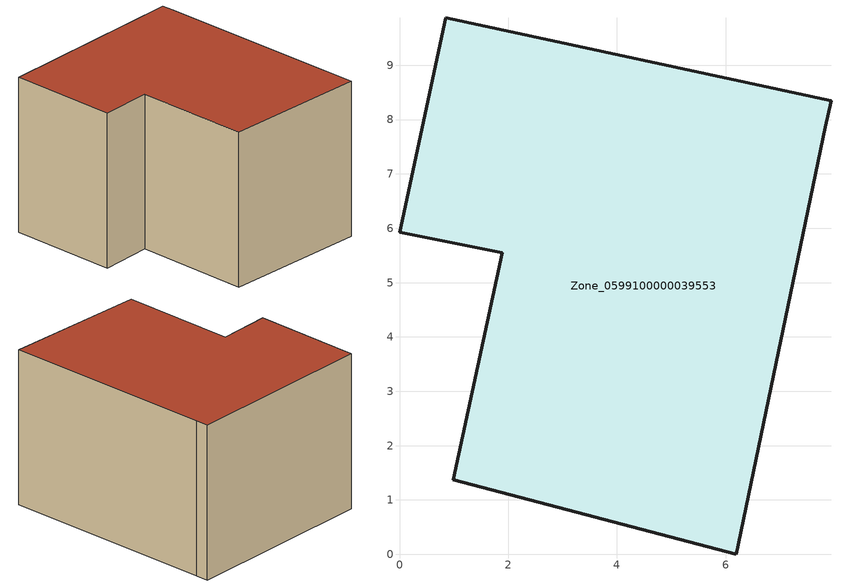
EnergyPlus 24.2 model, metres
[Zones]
Zone_0599100000039553
 floor ground (C_G): 1.89,5.55 0,5.93 0.85,9.88 7.94,8.35 7.83,7.86 6.2,0 0.99,1.37 z0
 wall outside (C_F): 0,5.93 1.89,5.55 0.99,1.37 6.2,0 7.83,7.86 7.94,8.35 0.85,9.88 0,5.93 z0:5.84
 roof outside (C_R): 6.2,0 7.83,7.86 7.94,8.35 0.85,9.88 0,5.93 1.89,5.55 0.99,1.37 z5.84
[BUILDING]
Pand.0599100000039553: North Axis=0; Terrain=City; Loads Convergence Tolerance Value=0.04; Temperature Convergence Tolerance Value=0.4; Solar Distribution=FullExterior; Maximum Number of Warmup Days=25; Minimum Number of Warmup Days=1
[Site:Location]
Rotterdam.The.Hague.AP_ZH_NLD Design_Conditions: Latitude=51.96; Longitude=4.45; Time Zone=1; Elevation=-4.5
[SITE:GROUNDTEMPERATURE:BUILDINGSURFACE]
18, 18, 18, 18, 18, 18, 18, 18, 18, 18, 18, 18
[MATERIAL] Thermal Absorptance=0.9; Solar Absorptance=0.7; Visible Absorptance=0.7
Name | Roughness | Thickness | Conductivity | Density | Specific Heat
G.TC.1975-1991 | MediumSmooth | 0.15 | 0.288461 | 540 | 1210
F.TC.1975-1991 | Rough | 0.3 | 0.230769 | 1920 | 840
R.TC.1975-1991 | MediumRough | 0.2 | 0.153846 | 1500 | 1000
[CONSTRUCTION]
C_G: G.TC.1975-1991
C_F: F.TC.1975-1991
C_R: R.TC.1975-1991
[ZONE]
Zone_0599100000039553: Type=1; Multiplier=1; Ceiling Height=Autocalculate; Volume=Autocalculate; Floor Area=autocalculate; Part of Total Floor Area=Yes
[ZONEINFILTRATION:DESIGNFLOWRATE]
Infil_Zone_0599100000039553: Zone or ZoneList or Space or SpaceList=Zone_0599100000039553; Schedule=AlwaysOn; Design Flow Rate Calculation Method=Flow/Area; Flow Rate per Floor Area=0.003; Constant Term Coefficient=1; Temperature Term Coefficient=0; Velocity Term Coefficient=0; Velocity Squared Term Coefficient=0
[HVACTEMPLATE:ZONE:IDEALLOADSAIRSYSTEM]
Zone_0599100000039553: Maximum Heating Supply Air Temperature=50; Minimum Cooling Supply Air Temperature=13; Maximum Heating Supply Air Humidity Ratio=0.0156; Minimum Cooling Supply Air Humidity Ratio=0.0077; Heating Limit=NoLimit; Cooling Limit=NoLimit; Dehumidification Control Type=ConstantSensibleHeatRatio; Cooling Sensible Heat Ratio=0.7; Dehumidification Setpoint=60; Humidification Control Type=None; Humidification Setpoint=30; Outdoor Air Method=None; Outdoor Air Flow Rate per Person=0.00944; Outdoor Air Flow Rate per Zone Floor Area=0; Outdoor Air Flow Rate per Zone=0; Demand Controlled Ventilation Type=None; Outdoor Air Economizer Type=NoEconomizer; Heat Recovery Type=None; Sensible Heat Recovery Effectiveness=0.7; Latent Heat Recovery Effectiveness=0.65
[ZONECONTROL:THERMOSTAT]
ThermostatControl_Zone_0599100000039553: Zone or ZoneList=Zone_0599100000039553; Control Type Schedule=DualSetpointControlType; Control 1=Thermostat_Zone_0599100000039553; Temperature Difference Between Cutout And Setpoint=0
[THERMOSTATSETPOINT:DUALSETPOINT]
Thermostat_Zone_0599100000039553: Heating Setpoint Temperature Schedule=HeatingSetpoint_Zone_0599100000039553; Cooling Setpoint Temperature Schedule=CoolingSetpoint_Zone_0599100000039553
[SCHEDULE:COMPACT]
HeatingSetpoint_Zone_0599100000039553: Through: 12/31, For: AllDays, Until: 24:00, 21
CoolingSetpoint_Zone_0599100000039553: Through: 12/31, For: AllDays, Until: 24:00, 24
DualSetpointControlType: Through: 12/31, For: AllDays, Until: 24:00, 4
AlwaysOn: Through: 12/31, For: AllDays, Until: 24:00, 1
